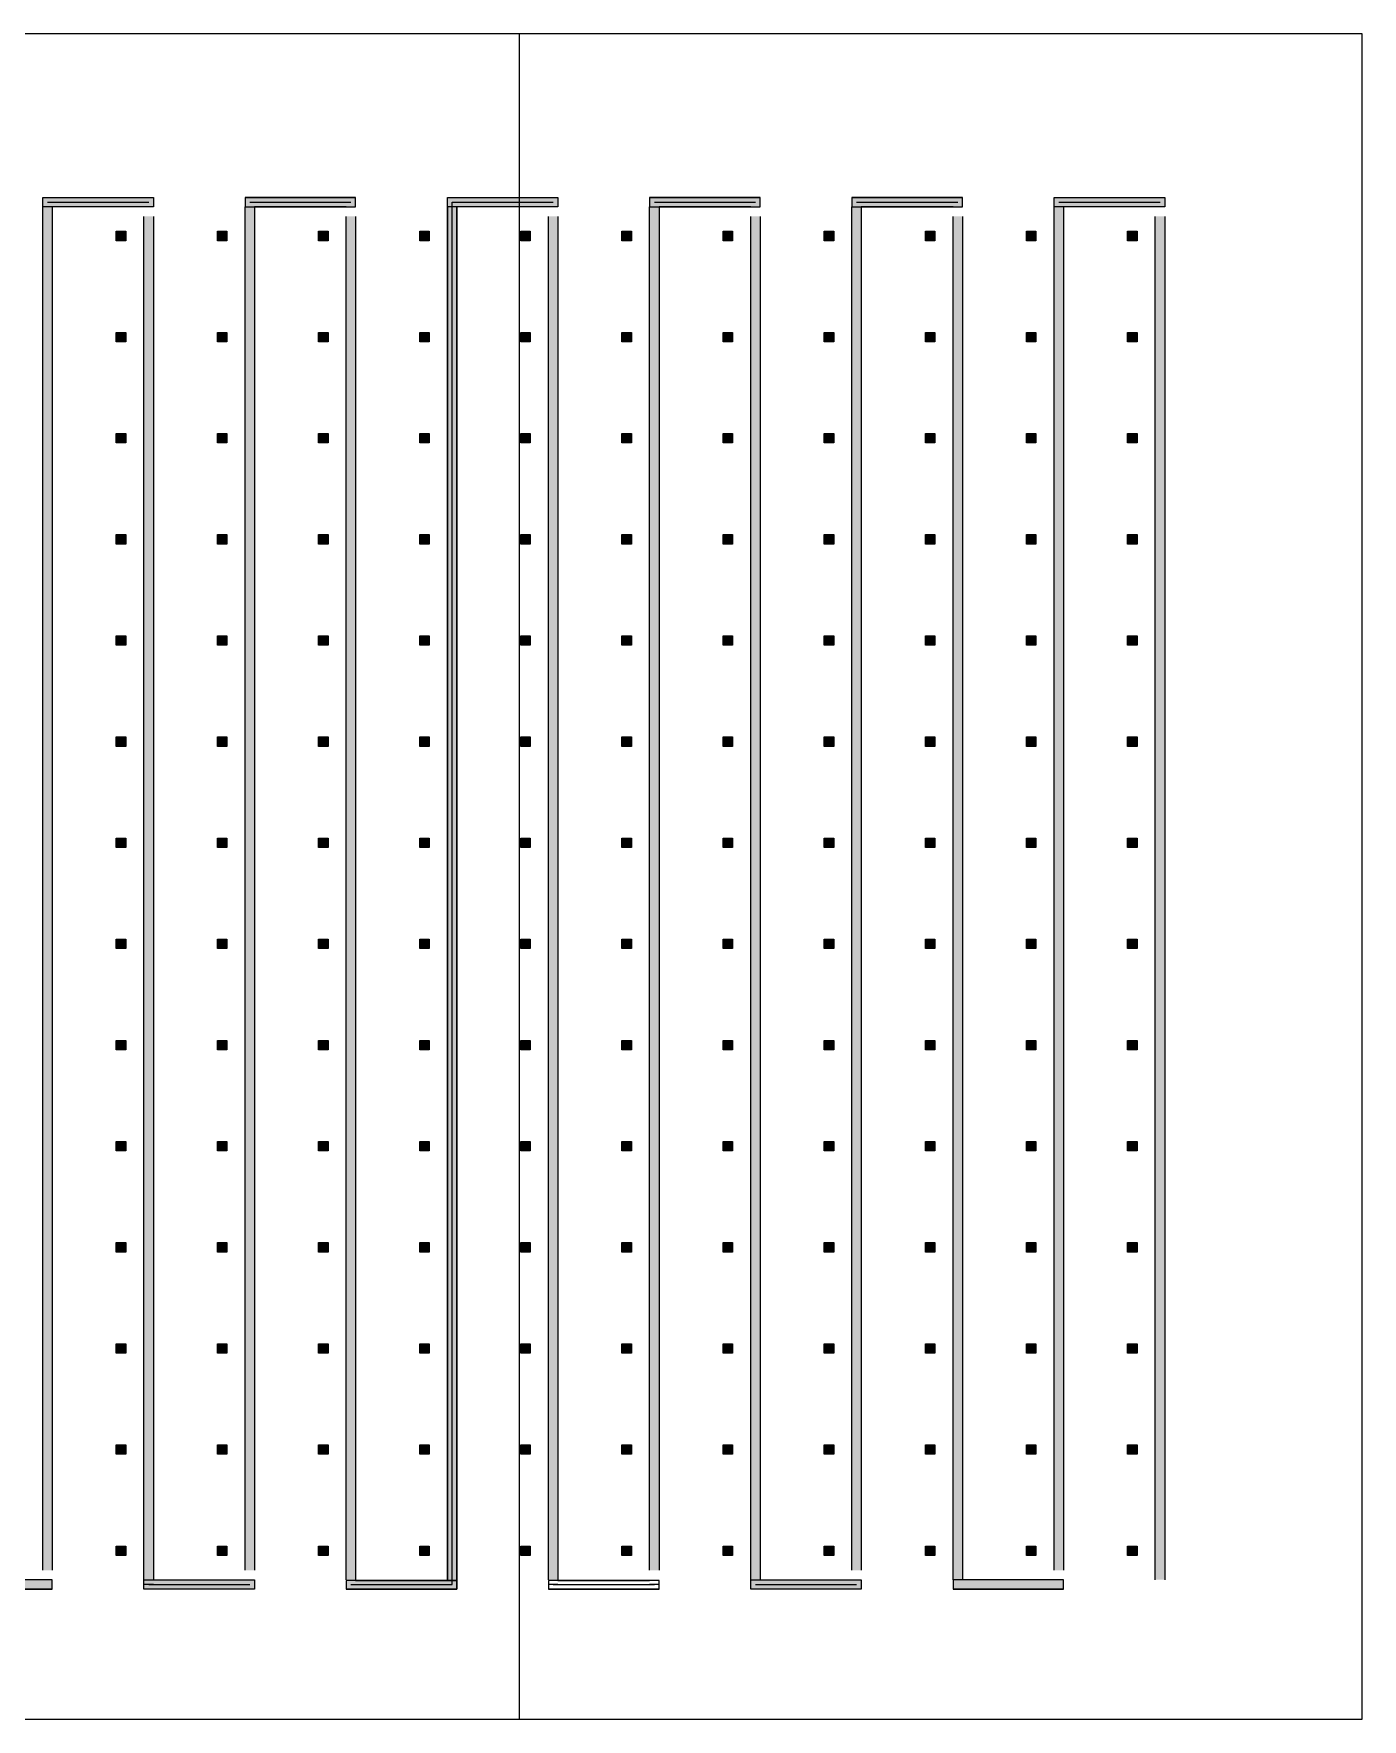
# Model space of a CAD drawing. Header units: millimetres. Extents: x 0 to 370, y 0 to 250.
# Drawn here: x 172.9 to 370, y 0 to 250 of the extents above; entities that cross this region are included whole.
import ezdxf

# ---------------------------------------------------------------- set-up
doc = ezdxf.new("R2010")
doc.units = ezdxf.units.MM

msp = doc.modelspace()

# ---------------------------------------------------------------- hatches: boundary and pattern name
h = msp.add_hatch(color=256)
h.set_gradient(color1=(255, 255, 255), one_color=1)
h.paths.add_polyline_path([(190.7, 225.7), (190.7, 224.3), (174.3, 224.3), (174.3, 225.7)])
h = msp.add_hatch(color=256)
h.set_gradient(color1=(255, 255, 255), one_color=1)
h.paths.add_polyline_path([(204.3, 225.7), (204.3, 224.3), (220.7, 224.3), (220.7, 225.7)])
h = msp.add_hatch(color=256)
h.set_gradient(color1=(255, 255, 255), one_color=1)
h.paths.add_polyline_path([(250.7, 225.7), (250.7, 224.3), (234.3, 224.3), (234.3, 225.7)])
h = msp.add_hatch(color=256)
h.set_gradient(color1=(255, 255, 255), one_color=1)
h.paths.add_polyline_path([(264.3, 225.7), (264.3, 224.3), (280.7, 224.3), (280.7, 225.7)])
h = msp.add_hatch(color=256)
h.set_gradient(color1=(255, 255, 255), one_color=1)
h.paths.add_polyline_path([(294.3, 225.7), (294.3, 224.3), (310.7, 224.3), (310.7, 225.7)])
h = msp.add_hatch(color=256)
h.set_gradient(color1=(255, 255, 255), one_color=1)
h.paths.add_polyline_path([(340.7, 225.7), (340.7, 224.3), (324.3, 224.3), (324.3, 225.7)])
h = msp.add_hatch(color=256)
h.set_gradient(color1=(255, 255, 255), one_color=1)
h.paths.add_polyline_path([(174.3, 224.3), (175.7, 224.3), (175.7, 22.1), (174.3, 22.1)])
h = msp.add_hatch(color=256)
h.set_gradient(color1=(255, 255, 255), one_color=1)
h.paths.add_polyline_path([(190.7, 222.9), (190.7, 20.7), (189.3, 20.7), (189.3, 222.9)])
h = msp.add_hatch(color=256)
h.set_gradient(color1=(255, 255, 255), one_color=1)
h.paths.add_polyline_path([(204.3, 224.3), (205.7, 224.3), (205.7, 22.1), (204.3, 22.1)])
h = msp.add_hatch(color=256)
h.set_gradient(color1=(255, 255, 255), one_color=1)
h.paths.add_polyline_path([(234.3, 224.3), (234.3, 20.6), (235.7, 20.6), (235.7, 224.3)])
h.paths.add_polyline_path([(219.3, 20.6), (219.3, 19.3), (235.7, 19.3), (235.7, 20.6)])
h = msp.add_hatch(color=256)
h.set_gradient(color1=(255, 255, 255), one_color=1)
h.paths.add_polyline_path([(220.7, 222.9), (220.7, 20.7), (219.3, 20.7), (219.3, 222.9)])
h = msp.add_hatch(color=256)
h.set_gradient(color1=(255, 255, 255), one_color=1)
h.paths.add_polyline_path([(234.3, 224.3), (234.3, 20.6), (235.7, 20.6), (235.7, 224.3)])
h = msp.add_hatch(color=256)
h.set_gradient(color1=(255, 255, 255), one_color=1)
h.paths.add_polyline_path([(234.3, 224.3), (235.7, 224.3), (235.7, 22.1), (234.3, 22.1)])
h = msp.add_hatch(color=256)
h.set_gradient(color1=(255, 255, 255), one_color=1)
h.paths.add_polyline_path([(250.7, 222.9), (250.7, 20.7), (249.3, 20.7), (249.3, 222.9)])
h = msp.add_hatch(color=256)
h.set_gradient(color1=(255, 255, 255), one_color=1)
h.paths.add_polyline_path([(264.3, 224.3), (265.7, 224.3), (265.7, 22.1), (264.3, 22.1)])
h = msp.add_hatch(color=256)
h.set_gradient(color1=(255, 255, 255), one_color=1)
h.paths.add_polyline_path([(280.7, 222.9), (280.7, 20.7), (279.3, 20.7), (279.3, 222.9)])
h = msp.add_hatch(color=256)
h.set_gradient(color1=(255, 255, 255), one_color=1)
h.paths.add_polyline_path([(294.3, 224.3), (295.7, 224.3), (295.7, 22.1), (294.3, 22.1)])
h = msp.add_hatch(color=256)
h.set_gradient(color1=(255, 255, 255), one_color=1)
h.paths.add_polyline_path([(310.7, 222.9), (310.7, 20.7), (309.3, 20.7), (309.3, 222.9)])
h = msp.add_hatch(color=256)
h.set_gradient(color1=(255, 255, 255), one_color=1)
h.paths.add_polyline_path([(324.3, 224.3), (325.7, 224.3), (325.7, 22.1), (324.3, 22.1)])
h = msp.add_hatch(color=256)
h.set_gradient(color1=(255, 255, 255), one_color=1)
h.paths.add_polyline_path([(340.7, 222.9), (340.7, 20.7), (339.3, 20.7), (339.3, 222.9)])
h = msp.add_hatch(color=256)
h.set_gradient(color1=(255, 255, 255), one_color=1)
h.paths.add_polyline_path([(185.2, 219.3), (185.2, 220.7), (186.6, 220.7), (186.6, 219.3)])
h = msp.add_hatch(color=256)
h.set_gradient(color1=(255, 255, 255), one_color=1)
h.paths.add_polyline_path([(200.2, 219.3), (200.2, 220.7), (201.6, 220.7), (201.6, 219.3)])
h = msp.add_hatch(color=256)
h.set_gradient(color1=(255, 255, 255), one_color=1)
h.paths.add_polyline_path([(215.2, 219.3), (215.2, 220.7), (216.6, 220.7), (216.6, 219.3)])
h = msp.add_hatch(color=256)
h.set_gradient(color1=(255, 255, 255), one_color=1)
h.paths.add_polyline_path([(230.2, 219.3), (230.2, 220.7), (231.6, 220.7), (231.6, 219.3)])
h = msp.add_hatch(color=256)
h.set_gradient(color1=(255, 255, 255), one_color=1)
h.paths.add_polyline_path([(245.2, 219.3), (245.2, 220.7), (246.6, 220.7), (246.6, 219.3)])
h = msp.add_hatch(color=256)
h.set_gradient(color1=(255, 255, 255), one_color=1)
h.paths.add_polyline_path([(260.2, 219.3), (260.2, 220.7), (261.6, 220.7), (261.6, 219.3)])
h = msp.add_hatch(color=256)
h.set_gradient(color1=(255, 255, 255), one_color=1)
h.paths.add_polyline_path([(275.2, 219.3), (275.2, 220.7), (276.6, 220.7), (276.6, 219.3)])
h = msp.add_hatch(color=256)
h.set_gradient(color1=(255, 255, 255), one_color=1)
h.paths.add_polyline_path([(290.2, 219.3), (290.2, 220.7), (291.6, 220.7), (291.6, 219.3)])
h = msp.add_hatch(color=256)
h.set_gradient(color1=(255, 255, 255), one_color=1)
h.paths.add_polyline_path([(305.2, 219.3), (305.2, 220.7), (306.6, 220.7), (306.6, 219.3)])
h = msp.add_hatch(color=256)
h.set_gradient(color1=(255, 255, 255), one_color=1)
h.paths.add_polyline_path([(320.2, 219.3), (320.2, 220.7), (321.6, 220.7), (321.6, 219.3)])
h = msp.add_hatch(color=256)
h.set_gradient(color1=(255, 255, 255), one_color=1)
h.paths.add_polyline_path([(335.2, 219.3), (335.2, 220.7), (336.6, 220.7), (336.6, 219.3)])
h = msp.add_hatch(color=256)
h.set_gradient(color1=(255, 255, 255), one_color=1)
h.paths.add_polyline_path([(185.2, 204.3), (185.2, 205.7), (186.6, 205.7), (186.6, 204.3)])
h = msp.add_hatch(color=256)
h.set_gradient(color1=(255, 255, 255), one_color=1)
h.paths.add_polyline_path([(200.2, 204.3), (200.2, 205.7), (201.6, 205.7), (201.6, 204.3)])
h = msp.add_hatch(color=256)
h.set_gradient(color1=(255, 255, 255), one_color=1)
h.paths.add_polyline_path([(215.2, 204.3), (215.2, 205.7), (216.6, 205.7), (216.6, 204.3)])
h = msp.add_hatch(color=256)
h.set_gradient(color1=(255, 255, 255), one_color=1)
h.paths.add_polyline_path([(230.2, 204.3), (230.2, 205.7), (231.6, 205.7), (231.6, 204.3)])
h = msp.add_hatch(color=256)
h.set_gradient(color1=(255, 255, 255), one_color=1)
h.paths.add_polyline_path([(245.2, 204.3), (245.2, 205.7), (246.6, 205.7), (246.6, 204.3)])
h = msp.add_hatch(color=256)
h.set_gradient(color1=(255, 255, 255), one_color=1)
h.paths.add_polyline_path([(260.2, 204.3), (260.2, 205.7), (261.6, 205.7), (261.6, 204.3)])
h = msp.add_hatch(color=256)
h.set_gradient(color1=(255, 255, 255), one_color=1)
h.paths.add_polyline_path([(275.2, 204.3), (275.2, 205.7), (276.6, 205.7), (276.6, 204.3)])
h = msp.add_hatch(color=256)
h.set_gradient(color1=(255, 255, 255), one_color=1)
h.paths.add_polyline_path([(290.2, 204.3), (290.2, 205.7), (291.6, 205.7), (291.6, 204.3)])
h = msp.add_hatch(color=256)
h.set_gradient(color1=(255, 255, 255), one_color=1)
h.paths.add_polyline_path([(305.2, 204.3), (305.2, 205.7), (306.6, 205.7), (306.6, 204.3)])
h = msp.add_hatch(color=256)
h.set_gradient(color1=(255, 255, 255), one_color=1)
h.paths.add_polyline_path([(320.2, 204.3), (320.2, 205.7), (321.6, 205.7), (321.6, 204.3)])
h = msp.add_hatch(color=256)
h.set_gradient(color1=(255, 255, 255), one_color=1)
h.paths.add_polyline_path([(335.2, 204.3), (335.2, 205.7), (336.6, 205.7), (336.6, 204.3)])
h = msp.add_hatch(color=256)
h.set_gradient(color1=(255, 255, 255), one_color=1)
h.paths.add_polyline_path([(185.2, 189.3), (185.2, 190.7), (186.6, 190.7), (186.6, 189.3)])
h = msp.add_hatch(color=256)
h.set_gradient(color1=(255, 255, 255), one_color=1)
h.paths.add_polyline_path([(200.2, 189.3), (200.2, 190.7), (201.6, 190.7), (201.6, 189.3)])
h = msp.add_hatch(color=256)
h.set_gradient(color1=(255, 255, 255), one_color=1)
h.paths.add_polyline_path([(215.2, 189.3), (215.2, 190.7), (216.6, 190.7), (216.6, 189.3)])
h = msp.add_hatch(color=256)
h.set_gradient(color1=(255, 255, 255), one_color=1)
h.paths.add_polyline_path([(230.2, 189.3), (230.2, 190.7), (231.6, 190.7), (231.6, 189.3)])
h = msp.add_hatch(color=256)
h.set_gradient(color1=(255, 255, 255), one_color=1)
h.paths.add_polyline_path([(245.2, 189.3), (245.2, 190.7), (246.6, 190.7), (246.6, 189.3)])
h = msp.add_hatch(color=256)
h.set_gradient(color1=(255, 255, 255), one_color=1)
h.paths.add_polyline_path([(260.2, 189.3), (260.2, 190.7), (261.6, 190.7), (261.6, 189.3)])
h = msp.add_hatch(color=256)
h.set_gradient(color1=(255, 255, 255), one_color=1)
h.paths.add_polyline_path([(275.2, 189.3), (275.2, 190.7), (276.6, 190.7), (276.6, 189.3)])
h = msp.add_hatch(color=256)
h.set_gradient(color1=(255, 255, 255), one_color=1)
h.paths.add_polyline_path([(290.2, 189.3), (290.2, 190.7), (291.6, 190.7), (291.6, 189.3)])
h = msp.add_hatch(color=256)
h.set_gradient(color1=(255, 255, 255), one_color=1)
h.paths.add_polyline_path([(305.2, 189.3), (305.2, 190.7), (306.6, 190.7), (306.6, 189.3)])
h = msp.add_hatch(color=256)
h.set_gradient(color1=(255, 255, 255), one_color=1)
h.paths.add_polyline_path([(320.2, 189.3), (320.2, 190.7), (321.6, 190.7), (321.6, 189.3)])
h = msp.add_hatch(color=256)
h.set_gradient(color1=(255, 255, 255), one_color=1)
h.paths.add_polyline_path([(335.2, 189.3), (335.2, 190.7), (336.6, 190.7), (336.6, 189.3)])
h = msp.add_hatch(color=256)
h.set_gradient(color1=(255, 255, 255), one_color=1)
h.paths.add_polyline_path([(185.2, 174.3), (185.2, 175.7), (186.6, 175.7), (186.6, 174.3)])
h = msp.add_hatch(color=256)
h.set_gradient(color1=(255, 255, 255), one_color=1)
h.paths.add_polyline_path([(200.2, 174.3), (200.2, 175.7), (201.6, 175.7), (201.6, 174.3)])
h = msp.add_hatch(color=256)
h.set_gradient(color1=(255, 255, 255), one_color=1)
h.paths.add_polyline_path([(215.2, 174.3), (215.2, 175.7), (216.6, 175.7), (216.6, 174.3)])
h = msp.add_hatch(color=256)
h.set_gradient(color1=(255, 255, 255), one_color=1)
h.paths.add_polyline_path([(230.2, 174.3), (230.2, 175.7), (231.6, 175.7), (231.6, 174.3)])
h = msp.add_hatch(color=256)
h.set_gradient(color1=(255, 255, 255), one_color=1)
h.paths.add_polyline_path([(245.2, 174.3), (245.2, 175.7), (246.6, 175.7), (246.6, 174.3)])
h = msp.add_hatch(color=256)
h.set_gradient(color1=(255, 255, 255), one_color=1)
h.paths.add_polyline_path([(260.2, 174.3), (260.2, 175.7), (261.6, 175.7), (261.6, 174.3)])
h = msp.add_hatch(color=256)
h.set_gradient(color1=(255, 255, 255), one_color=1)
h.paths.add_polyline_path([(275.2, 174.3), (275.2, 175.7), (276.6, 175.7), (276.6, 174.3)])
h = msp.add_hatch(color=256)
h.set_gradient(color1=(255, 255, 255), one_color=1)
h.paths.add_polyline_path([(290.2, 174.3), (290.2, 175.7), (291.6, 175.7), (291.6, 174.3)])
h = msp.add_hatch(color=256)
h.set_gradient(color1=(255, 255, 255), one_color=1)
h.paths.add_polyline_path([(305.2, 174.3), (305.2, 175.7), (306.6, 175.7), (306.6, 174.3)])
h = msp.add_hatch(color=256)
h.set_gradient(color1=(255, 255, 255), one_color=1)
h.paths.add_polyline_path([(320.2, 174.3), (320.2, 175.7), (321.6, 175.7), (321.6, 174.3)])
h = msp.add_hatch(color=256)
h.set_gradient(color1=(255, 255, 255), one_color=1)
h.paths.add_polyline_path([(335.2, 174.3), (335.2, 175.7), (336.6, 175.7), (336.6, 174.3)])
h = msp.add_hatch(color=256)
h.set_gradient(color1=(255, 255, 255), one_color=1)
h.paths.add_polyline_path([(185.2, 159.3), (185.2, 160.7), (186.6, 160.7), (186.6, 159.3)])
h = msp.add_hatch(color=256)
h.set_gradient(color1=(255, 255, 255), one_color=1)
h.paths.add_polyline_path([(200.2, 159.3), (200.2, 160.7), (201.6, 160.7), (201.6, 159.3)])
h = msp.add_hatch(color=256)
h.set_gradient(color1=(255, 255, 255), one_color=1)
h.paths.add_polyline_path([(215.2, 159.3), (215.2, 160.7), (216.6, 160.7), (216.6, 159.3)])
h = msp.add_hatch(color=256)
h.set_gradient(color1=(255, 255, 255), one_color=1)
h.paths.add_polyline_path([(230.2, 159.3), (230.2, 160.7), (231.6, 160.7), (231.6, 159.3)])
h = msp.add_hatch(color=256)
h.set_gradient(color1=(255, 255, 255), one_color=1)
h.paths.add_polyline_path([(245.2, 159.3), (245.2, 160.7), (246.6, 160.7), (246.6, 159.3)])
h = msp.add_hatch(color=256)
h.set_gradient(color1=(255, 255, 255), one_color=1)
h.paths.add_polyline_path([(260.2, 159.3), (260.2, 160.7), (261.6, 160.7), (261.6, 159.3)])
h = msp.add_hatch(color=256)
h.set_gradient(color1=(255, 255, 255), one_color=1)
h.paths.add_polyline_path([(275.2, 159.3), (275.2, 160.7), (276.6, 160.7), (276.6, 159.3)])
h = msp.add_hatch(color=256)
h.set_gradient(color1=(255, 255, 255), one_color=1)
h.paths.add_polyline_path([(290.2, 159.3), (290.2, 160.7), (291.6, 160.7), (291.6, 159.3)])
h = msp.add_hatch(color=256)
h.set_gradient(color1=(255, 255, 255), one_color=1)
h.paths.add_polyline_path([(305.2, 159.3), (305.2, 160.7), (306.6, 160.7), (306.6, 159.3)])
h = msp.add_hatch(color=256)
h.set_gradient(color1=(255, 255, 255), one_color=1)
h.paths.add_polyline_path([(320.2, 159.3), (320.2, 160.7), (321.6, 160.7), (321.6, 159.3)])
h = msp.add_hatch(color=256)
h.set_gradient(color1=(255, 255, 255), one_color=1)
h.paths.add_polyline_path([(335.2, 159.3), (335.2, 160.7), (336.6, 160.7), (336.6, 159.3)])
h = msp.add_hatch(color=256)
h.set_gradient(color1=(255, 255, 255), one_color=1)
h.paths.add_polyline_path([(185.2, 144.3), (185.2, 145.7), (186.6, 145.7), (186.6, 144.3)])
h = msp.add_hatch(color=256)
h.set_gradient(color1=(255, 255, 255), one_color=1)
h.paths.add_polyline_path([(200.2, 144.3), (200.2, 145.7), (201.6, 145.7), (201.6, 144.3)])
h = msp.add_hatch(color=256)
h.set_gradient(color1=(255, 255, 255), one_color=1)
h.paths.add_polyline_path([(215.2, 144.3), (215.2, 145.7), (216.6, 145.7), (216.6, 144.3)])
h = msp.add_hatch(color=256)
h.set_gradient(color1=(255, 255, 255), one_color=1)
h.paths.add_polyline_path([(230.2, 144.3), (230.2, 145.7), (231.6, 145.7), (231.6, 144.3)])
h = msp.add_hatch(color=256)
h.set_gradient(color1=(255, 255, 255), one_color=1)
h.paths.add_polyline_path([(245.2, 144.3), (245.2, 145.7), (246.6, 145.7), (246.6, 144.3)])
h = msp.add_hatch(color=256)
h.set_gradient(color1=(255, 255, 255), one_color=1)
h.paths.add_polyline_path([(260.2, 144.3), (260.2, 145.7), (261.6, 145.7), (261.6, 144.3)])
h = msp.add_hatch(color=256)
h.set_gradient(color1=(255, 255, 255), one_color=1)
h.paths.add_polyline_path([(275.2, 144.3), (275.2, 145.7), (276.6, 145.7), (276.6, 144.3)])
h = msp.add_hatch(color=256)
h.set_gradient(color1=(255, 255, 255), one_color=1)
h.paths.add_polyline_path([(290.2, 144.3), (290.2, 145.7), (291.6, 145.7), (291.6, 144.3)])
h = msp.add_hatch(color=256)
h.set_gradient(color1=(255, 255, 255), one_color=1)
h.paths.add_polyline_path([(305.2, 144.3), (305.2, 145.7), (306.6, 145.7), (306.6, 144.3)])
h = msp.add_hatch(color=256)
h.set_gradient(color1=(255, 255, 255), one_color=1)
h.paths.add_polyline_path([(320.2, 144.3), (320.2, 145.7), (321.6, 145.7), (321.6, 144.3)])
h = msp.add_hatch(color=256)
h.set_gradient(color1=(255, 255, 255), one_color=1)
h.paths.add_polyline_path([(335.2, 144.3), (335.2, 145.7), (336.6, 145.7), (336.6, 144.3)])
h = msp.add_hatch(color=256)
h.set_gradient(color1=(255, 255, 255), one_color=1)
h.paths.add_polyline_path([(185.2, 129.3), (185.2, 130.7), (186.6, 130.7), (186.6, 129.3)])
h = msp.add_hatch(color=256)
h.set_gradient(color1=(255, 255, 255), one_color=1)
h.paths.add_polyline_path([(200.2, 129.3), (200.2, 130.7), (201.6, 130.7), (201.6, 129.3)])
h = msp.add_hatch(color=256)
h.set_gradient(color1=(255, 255, 255), one_color=1)
h.paths.add_polyline_path([(215.2, 129.3), (215.2, 130.7), (216.6, 130.7), (216.6, 129.3)])
h = msp.add_hatch(color=256)
h.set_gradient(color1=(255, 255, 255), one_color=1)
h.paths.add_polyline_path([(230.2, 129.3), (230.2, 130.7), (231.6, 130.7), (231.6, 129.3)])
h = msp.add_hatch(color=256)
h.set_gradient(color1=(255, 255, 255), one_color=1)
h.paths.add_polyline_path([(245.2, 129.3), (245.2, 130.7), (246.6, 130.7), (246.6, 129.3)])
h = msp.add_hatch(color=256)
h.set_gradient(color1=(255, 255, 255), one_color=1)
h.paths.add_polyline_path([(260.2, 129.3), (260.2, 130.7), (261.6, 130.7), (261.6, 129.3)])
h = msp.add_hatch(color=256)
h.set_gradient(color1=(255, 255, 255), one_color=1)
h.paths.add_polyline_path([(275.2, 129.3), (275.2, 130.7), (276.6, 130.7), (276.6, 129.3)])
h = msp.add_hatch(color=256)
h.set_gradient(color1=(255, 255, 255), one_color=1)
h.paths.add_polyline_path([(290.2, 129.3), (290.2, 130.7), (291.6, 130.7), (291.6, 129.3)])
h = msp.add_hatch(color=256)
h.set_gradient(color1=(255, 255, 255), one_color=1)
h.paths.add_polyline_path([(305.2, 129.3), (305.2, 130.7), (306.6, 130.7), (306.6, 129.3)])
h = msp.add_hatch(color=256)
h.set_gradient(color1=(255, 255, 255), one_color=1)
h.paths.add_polyline_path([(320.2, 129.3), (320.2, 130.7), (321.6, 130.7), (321.6, 129.3)])
h = msp.add_hatch(color=256)
h.set_gradient(color1=(255, 255, 255), one_color=1)
h.paths.add_polyline_path([(335.2, 129.3), (335.2, 130.7), (336.6, 130.7), (336.6, 129.3)])
h = msp.add_hatch(color=256)
h.set_gradient(color1=(255, 255, 255), one_color=1)
h.paths.add_polyline_path([(185.2, 114.3), (185.2, 115.7), (186.6, 115.7), (186.6, 114.3)])
h = msp.add_hatch(color=256)
h.set_gradient(color1=(255, 255, 255), one_color=1)
h.paths.add_polyline_path([(200.2, 114.3), (200.2, 115.7), (201.6, 115.7), (201.6, 114.3)])
h = msp.add_hatch(color=256)
h.set_gradient(color1=(255, 255, 255), one_color=1)
h.paths.add_polyline_path([(215.2, 114.3), (215.2, 115.7), (216.6, 115.7), (216.6, 114.3)])
h = msp.add_hatch(color=256)
h.set_gradient(color1=(255, 255, 255), one_color=1)
h.paths.add_polyline_path([(230.2, 114.3), (230.2, 115.7), (231.6, 115.7), (231.6, 114.3)])
h = msp.add_hatch(color=256)
h.set_gradient(color1=(255, 255, 255), one_color=1)
h.paths.add_polyline_path([(245.2, 114.3), (245.2, 115.7), (246.6, 115.7), (246.6, 114.3)])
h = msp.add_hatch(color=256)
h.set_gradient(color1=(255, 255, 255), one_color=1)
h.paths.add_polyline_path([(260.2, 114.3), (260.2, 115.7), (261.6, 115.7), (261.6, 114.3)])
h = msp.add_hatch(color=256)
h.set_gradient(color1=(255, 255, 255), one_color=1)
h.paths.add_polyline_path([(275.2, 114.3), (275.2, 115.7), (276.6, 115.7), (276.6, 114.3)])
h = msp.add_hatch(color=256)
h.set_gradient(color1=(255, 255, 255), one_color=1)
h.paths.add_polyline_path([(290.2, 114.3), (290.2, 115.7), (291.6, 115.7), (291.6, 114.3)])
h = msp.add_hatch(color=256)
h.set_gradient(color1=(255, 255, 255), one_color=1)
h.paths.add_polyline_path([(305.2, 114.3), (305.2, 115.7), (306.6, 115.7), (306.6, 114.3)])
h = msp.add_hatch(color=256)
h.set_gradient(color1=(255, 255, 255), one_color=1)
h.paths.add_polyline_path([(320.2, 114.3), (320.2, 115.7), (321.6, 115.7), (321.6, 114.3)])
h = msp.add_hatch(color=256)
h.set_gradient(color1=(255, 255, 255), one_color=1)
h.paths.add_polyline_path([(335.2, 114.3), (335.2, 115.7), (336.6, 115.7), (336.6, 114.3)])
h = msp.add_hatch(color=256)
h.set_gradient(color1=(255, 255, 255), one_color=1)
h.paths.add_polyline_path([(185.2, 99.3), (185.2, 100.7), (186.6, 100.7), (186.6, 99.3)])
h = msp.add_hatch(color=256)
h.set_gradient(color1=(255, 255, 255), one_color=1)
h.paths.add_polyline_path([(200.2, 99.3), (200.2, 100.7), (201.6, 100.7), (201.6, 99.3)])
h = msp.add_hatch(color=256)
h.set_gradient(color1=(255, 255, 255), one_color=1)
h.paths.add_polyline_path([(215.2, 99.3), (215.2, 100.7), (216.6, 100.7), (216.6, 99.3)])
h = msp.add_hatch(color=256)
h.set_gradient(color1=(255, 255, 255), one_color=1)
h.paths.add_polyline_path([(230.2, 99.3), (230.2, 100.7), (231.6, 100.7), (231.6, 99.3)])
h = msp.add_hatch(color=256)
h.set_gradient(color1=(255, 255, 255), one_color=1)
h.paths.add_polyline_path([(245.2, 99.3), (245.2, 100.7), (246.6, 100.7), (246.6, 99.3)])
h = msp.add_hatch(color=256)
h.set_gradient(color1=(255, 255, 255), one_color=1)
h.paths.add_polyline_path([(260.2, 99.3), (260.2, 100.7), (261.6, 100.7), (261.6, 99.3)])
h = msp.add_hatch(color=256)
h.set_gradient(color1=(255, 255, 255), one_color=1)
h.paths.add_polyline_path([(275.2, 99.3), (275.2, 100.7), (276.6, 100.7), (276.6, 99.3)])
h = msp.add_hatch(color=256)
h.set_gradient(color1=(255, 255, 255), one_color=1)
h.paths.add_polyline_path([(290.2, 99.3), (290.2, 100.7), (291.6, 100.7), (291.6, 99.3)])
h = msp.add_hatch(color=256)
h.set_gradient(color1=(255, 255, 255), one_color=1)
h.paths.add_polyline_path([(305.2, 99.3), (305.2, 100.7), (306.6, 100.7), (306.6, 99.3)])
h = msp.add_hatch(color=256)
h.set_gradient(color1=(255, 255, 255), one_color=1)
h.paths.add_polyline_path([(320.2, 99.3), (320.2, 100.7), (321.6, 100.7), (321.6, 99.3)])
h = msp.add_hatch(color=256)
h.set_gradient(color1=(255, 255, 255), one_color=1)
h.paths.add_polyline_path([(335.2, 99.3), (335.2, 100.7), (336.6, 100.7), (336.6, 99.3)])
h = msp.add_hatch(color=256)
h.set_gradient(color1=(255, 255, 255), one_color=1)
h.paths.add_polyline_path([(185.2, 84.3), (185.2, 85.7), (186.6, 85.7), (186.6, 84.3)])
h = msp.add_hatch(color=256)
h.set_gradient(color1=(255, 255, 255), one_color=1)
h.paths.add_polyline_path([(200.2, 84.3), (200.2, 85.7), (201.6, 85.7), (201.6, 84.3)])
h = msp.add_hatch(color=256)
h.set_gradient(color1=(255, 255, 255), one_color=1)
h.paths.add_polyline_path([(215.2, 84.3), (215.2, 85.7), (216.6, 85.7), (216.6, 84.3)])
h = msp.add_hatch(color=256)
h.set_gradient(color1=(255, 255, 255), one_color=1)
h.paths.add_polyline_path([(230.2, 84.3), (230.2, 85.7), (231.6, 85.7), (231.6, 84.3)])
h = msp.add_hatch(color=256)
h.set_gradient(color1=(255, 255, 255), one_color=1)
h.paths.add_polyline_path([(245.2, 84.3), (245.2, 85.7), (246.6, 85.7), (246.6, 84.3)])
h = msp.add_hatch(color=256)
h.set_gradient(color1=(255, 255, 255), one_color=1)
h.paths.add_polyline_path([(260.2, 84.3), (260.2, 85.7), (261.6, 85.7), (261.6, 84.3)])
h = msp.add_hatch(color=256)
h.set_gradient(color1=(255, 255, 255), one_color=1)
h.paths.add_polyline_path([(275.2, 84.3), (275.2, 85.7), (276.6, 85.7), (276.6, 84.3)])
h = msp.add_hatch(color=256)
h.set_gradient(color1=(255, 255, 255), one_color=1)
h.paths.add_polyline_path([(290.2, 84.3), (290.2, 85.7), (291.6, 85.7), (291.6, 84.3)])
h = msp.add_hatch(color=256)
h.set_gradient(color1=(255, 255, 255), one_color=1)
h.paths.add_polyline_path([(305.2, 84.3), (305.2, 85.7), (306.6, 85.7), (306.6, 84.3)])
h = msp.add_hatch(color=256)
h.set_gradient(color1=(255, 255, 255), one_color=1)
h.paths.add_polyline_path([(320.2, 84.3), (320.2, 85.7), (321.6, 85.7), (321.6, 84.3)])
h = msp.add_hatch(color=256)
h.set_gradient(color1=(255, 255, 255), one_color=1)
h.paths.add_polyline_path([(335.2, 84.3), (335.2, 85.7), (336.6, 85.7), (336.6, 84.3)])
h = msp.add_hatch(color=256)
h.set_gradient(color1=(255, 255, 255), one_color=1)
h.paths.add_polyline_path([(185.2, 69.3), (185.2, 70.7), (186.6, 70.7), (186.6, 69.3)])
h = msp.add_hatch(color=256)
h.set_gradient(color1=(255, 255, 255), one_color=1)
h.paths.add_polyline_path([(200.2, 69.3), (200.2, 70.7), (201.6, 70.7), (201.6, 69.3)])
h = msp.add_hatch(color=256)
h.set_gradient(color1=(255, 255, 255), one_color=1)
h.paths.add_polyline_path([(215.2, 69.3), (215.2, 70.7), (216.6, 70.7), (216.6, 69.3)])
h = msp.add_hatch(color=256)
h.set_gradient(color1=(255, 255, 255), one_color=1)
h.paths.add_polyline_path([(230.2, 69.3), (230.2, 70.7), (231.6, 70.7), (231.6, 69.3)])
h = msp.add_hatch(color=256)
h.set_gradient(color1=(255, 255, 255), one_color=1)
h.paths.add_polyline_path([(245.2, 69.3), (245.2, 70.7), (246.6, 70.7), (246.6, 69.3)])
h = msp.add_hatch(color=256)
h.set_gradient(color1=(255, 255, 255), one_color=1)
h.paths.add_polyline_path([(260.2, 69.3), (260.2, 70.7), (261.6, 70.7), (261.6, 69.3)])
h = msp.add_hatch(color=256)
h.set_gradient(color1=(255, 255, 255), one_color=1)
h.paths.add_polyline_path([(275.2, 69.3), (275.2, 70.7), (276.6, 70.7), (276.6, 69.3)])
h = msp.add_hatch(color=256)
h.set_gradient(color1=(255, 255, 255), one_color=1)
h.paths.add_polyline_path([(290.2, 69.3), (290.2, 70.7), (291.6, 70.7), (291.6, 69.3)])
h = msp.add_hatch(color=256)
h.set_gradient(color1=(255, 255, 255), one_color=1)
h.paths.add_polyline_path([(305.2, 69.3), (305.2, 70.7), (306.6, 70.7), (306.6, 69.3)])
h = msp.add_hatch(color=256)
h.set_gradient(color1=(255, 255, 255), one_color=1)
h.paths.add_polyline_path([(320.2, 69.3), (320.2, 70.7), (321.6, 70.7), (321.6, 69.3)])
h = msp.add_hatch(color=256)
h.set_gradient(color1=(255, 255, 255), one_color=1)
h.paths.add_polyline_path([(335.2, 69.3), (335.2, 70.7), (336.6, 70.7), (336.6, 69.3)])
h = msp.add_hatch(color=256)
h.set_gradient(color1=(255, 255, 255), one_color=1)
h.paths.add_polyline_path([(185.2, 54.3), (185.2, 55.7), (186.6, 55.7), (186.6, 54.3)])
h = msp.add_hatch(color=256)
h.set_gradient(color1=(255, 255, 255), one_color=1)
h.paths.add_polyline_path([(200.2, 54.3), (200.2, 55.7), (201.6, 55.7), (201.6, 54.3)])
h = msp.add_hatch(color=256)
h.set_gradient(color1=(255, 255, 255), one_color=1)
h.paths.add_polyline_path([(215.2, 54.3), (215.2, 55.7), (216.6, 55.7), (216.6, 54.3)])
h = msp.add_hatch(color=256)
h.set_gradient(color1=(255, 255, 255), one_color=1)
h.paths.add_polyline_path([(230.2, 54.3), (230.2, 55.7), (231.6, 55.7), (231.6, 54.3)])
h = msp.add_hatch(color=256)
h.set_gradient(color1=(255, 255, 255), one_color=1)
h.paths.add_polyline_path([(245.2, 54.3), (245.2, 55.7), (246.6, 55.7), (246.6, 54.3)])
h = msp.add_hatch(color=256)
h.set_gradient(color1=(255, 255, 255), one_color=1)
h.paths.add_polyline_path([(260.2, 54.3), (260.2, 55.7), (261.6, 55.7), (261.6, 54.3)])
h = msp.add_hatch(color=256)
h.set_gradient(color1=(255, 255, 255), one_color=1)
h.paths.add_polyline_path([(275.2, 54.3), (275.2, 55.7), (276.6, 55.7), (276.6, 54.3)])
h = msp.add_hatch(color=256)
h.set_gradient(color1=(255, 255, 255), one_color=1)
h.paths.add_polyline_path([(290.2, 54.3), (290.2, 55.7), (291.6, 55.7), (291.6, 54.3)])
h = msp.add_hatch(color=256)
h.set_gradient(color1=(255, 255, 255), one_color=1)
h.paths.add_polyline_path([(305.2, 54.3), (305.2, 55.7), (306.6, 55.7), (306.6, 54.3)])
h = msp.add_hatch(color=256)
h.set_gradient(color1=(255, 255, 255), one_color=1)
h.paths.add_polyline_path([(320.2, 54.3), (320.2, 55.7), (321.6, 55.7), (321.6, 54.3)])
h = msp.add_hatch(color=256)
h.set_gradient(color1=(255, 255, 255), one_color=1)
h.paths.add_polyline_path([(335.2, 54.3), (335.2, 55.7), (336.6, 55.7), (336.6, 54.3)])
h = msp.add_hatch(color=256)
h.set_gradient(color1=(255, 255, 255), one_color=1)
h.paths.add_polyline_path([(185.2, 39.3), (185.2, 40.7), (186.6, 40.7), (186.6, 39.3)])
h = msp.add_hatch(color=256)
h.set_gradient(color1=(255, 255, 255), one_color=1)
h.paths.add_polyline_path([(200.2, 39.3), (200.2, 40.7), (201.6, 40.7), (201.6, 39.3)])
h = msp.add_hatch(color=256)
h.set_gradient(color1=(255, 255, 255), one_color=1)
h.paths.add_polyline_path([(215.2, 39.3), (215.2, 40.7), (216.6, 40.7), (216.6, 39.3)])
h = msp.add_hatch(color=256)
h.set_gradient(color1=(255, 255, 255), one_color=1)
h.paths.add_polyline_path([(230.2, 39.3), (230.2, 40.7), (231.6, 40.7), (231.6, 39.3)])
h = msp.add_hatch(color=256)
h.set_gradient(color1=(255, 255, 255), one_color=1)
h.paths.add_polyline_path([(245.2, 39.3), (245.2, 40.7), (246.6, 40.7), (246.6, 39.3)])
h = msp.add_hatch(color=256)
h.set_gradient(color1=(255, 255, 255), one_color=1)
h.paths.add_polyline_path([(260.2, 39.3), (260.2, 40.7), (261.6, 40.7), (261.6, 39.3)])
h = msp.add_hatch(color=256)
h.set_gradient(color1=(255, 255, 255), one_color=1)
h.paths.add_polyline_path([(275.2, 39.3), (275.2, 40.7), (276.6, 40.7), (276.6, 39.3)])
h = msp.add_hatch(color=256)
h.set_gradient(color1=(255, 255, 255), one_color=1)
h.paths.add_polyline_path([(290.2, 39.3), (290.2, 40.7), (291.6, 40.7), (291.6, 39.3)])
h = msp.add_hatch(color=256)
h.set_gradient(color1=(255, 255, 255), one_color=1)
h.paths.add_polyline_path([(305.2, 39.3), (305.2, 40.7), (306.6, 40.7), (306.6, 39.3)])
h = msp.add_hatch(color=256)
h.set_gradient(color1=(255, 255, 255), one_color=1)
h.paths.add_polyline_path([(320.2, 39.3), (320.2, 40.7), (321.6, 40.7), (321.6, 39.3)])
h = msp.add_hatch(color=256)
h.set_gradient(color1=(255, 255, 255), one_color=1)
h.paths.add_polyline_path([(335.2, 39.3), (335.2, 40.7), (336.6, 40.7), (336.6, 39.3)])
h = msp.add_hatch(color=256)
h.set_gradient(color1=(255, 255, 255), one_color=1)
h.paths.add_polyline_path([(185.2, 24.3), (185.2, 25.7), (186.6, 25.7), (186.6, 24.3)])
h = msp.add_hatch(color=256)
h.set_gradient(color1=(255, 255, 255), one_color=1)
h.paths.add_polyline_path([(200.2, 24.3), (200.2, 25.7), (201.6, 25.7), (201.6, 24.3)])
h = msp.add_hatch(color=256)
h.set_gradient(color1=(255, 255, 255), one_color=1)
h.paths.add_polyline_path([(215.2, 24.3), (215.2, 25.7), (216.6, 25.7), (216.6, 24.3)])
h = msp.add_hatch(color=256)
h.set_gradient(color1=(255, 255, 255), one_color=1)
h.paths.add_polyline_path([(230.2, 24.3), (230.2, 25.7), (231.6, 25.7), (231.6, 24.3)])
h = msp.add_hatch(color=256)
h.set_gradient(color1=(255, 255, 255), one_color=1)
h.paths.add_polyline_path([(245.2, 24.3), (245.2, 25.7), (246.6, 25.7), (246.6, 24.3)])
h = msp.add_hatch(color=256)
h.set_gradient(color1=(255, 255, 255), one_color=1)
h.paths.add_polyline_path([(260.2, 24.3), (260.2, 25.7), (261.6, 25.7), (261.6, 24.3)])
h = msp.add_hatch(color=256)
h.set_gradient(color1=(255, 255, 255), one_color=1)
h.paths.add_polyline_path([(275.2, 24.3), (275.2, 25.7), (276.6, 25.7), (276.6, 24.3)])
h = msp.add_hatch(color=256)
h.set_gradient(color1=(255, 255, 255), one_color=1)
h.paths.add_polyline_path([(290.2, 24.3), (290.2, 25.7), (291.6, 25.7), (291.6, 24.3)])
h = msp.add_hatch(color=256)
h.set_gradient(color1=(255, 255, 255), one_color=1)
h.paths.add_polyline_path([(305.2, 24.3), (305.2, 25.7), (306.6, 25.7), (306.6, 24.3)])
h = msp.add_hatch(color=256)
h.set_gradient(color1=(255, 255, 255), one_color=1)
h.paths.add_polyline_path([(320.2, 24.3), (320.2, 25.7), (321.6, 25.7), (321.6, 24.3)])
h = msp.add_hatch(color=256)
h.set_gradient(color1=(255, 255, 255), one_color=1)
h.paths.add_polyline_path([(335.2, 24.3), (335.2, 25.7), (336.6, 25.7), (336.6, 24.3)])
h = msp.add_hatch(color=256)
h.set_gradient(color1=(255, 255, 255), one_color=1)
h.paths.add_polyline_path([(159.3, 20.7), (159.3, 19.3), (175.7, 19.3), (175.7, 20.7)])
h = msp.add_hatch(color=256)
h.set_gradient(color1=(255, 255, 255), one_color=1)
h.paths.add_polyline_path([(189.3, 19.3), (189.3, 20.7), (205.7, 20.7), (205.7, 19.3)])
h = msp.add_hatch(color=256)
h.set_gradient(color1=(255, 255, 255), one_color=1)
h.paths.add_polyline_path([(279.3, 19.3), (279.3, 20.7), (295.7, 20.7), (295.7, 19.3)])
h = msp.add_hatch(color=256)
h.set_gradient(color1=(255, 255, 255), one_color=1)
h.paths.add_polyline_path([(309.3, 20.7), (309.3, 19.3), (325.7, 19.3), (325.7, 20.7)])

# ---------------------------------------------------------------- linework, layer by layer
for p, q in [((245, 250), (125, 250)), ((245, 0), (245, 250)), ((370, 250), (245, 250)), ((370, 0), (370, 250)), ((174.3, 225.7), (190.7, 225.7)), ((175, 225), (190, 225)), ((204.3, 225.7), (213.6, 225.7)), ((205, 225), (220, 225)), ((213.6, 225.7), (220.7, 225.7)), ((234.3, 20.6), (234.3, 225.7)), ((234.3, 225.7), (250.7, 225.7)), ((235, 20), (235, 225)), ((235, 225), (250, 225)), ((264.3, 225.7), (280.7, 225.7)), ((265, 225), (280, 225)), ((294.3, 225.7), (303.6, 225.7)), ((295, 225), (310, 225)), ((303.6, 225.7), (310.7, 225.7)), ((324.3, 225.7), (340.7, 225.7)), ((325, 225), (340, 225)), ((174.3, 22.1), (174.3, 224.3)), ((189.3, 224.3), (175.7, 224.3)), ((175.7, 224.3), (175.7, 22.1)), ((189.3, 20.7), (189.3, 222.9)), ((190.7, 222.9), (190.7, 20.7)), ((204.3, 22.1), (204.3, 224.3)), ((219.3, 224.3), (205.7, 224.3)), ((205.7, 224.3), (205.7, 22.1)), ((219.3, 20.7), (219.3, 222.9)), ((220.7, 222.9), (220.7, 20.7)), ((234.3, 22.1), (234.3, 224.3)), ((249.3, 224.3), (235.7, 224.3)), ((235.7, 224.3), (235.7, 19.3)), ((235.7, 224.3), (235.7, 22.1)), ((249.3, 20.7), (249.3, 222.9)), ((250.7, 222.9), (250.7, 20.7)), ((264.3, 22.1), (264.3, 224.3)), ((279.3, 224.3), (265.7, 224.3)), ((265.7, 224.3), (265.7, 22.1)), ((279.3, 20.7), (279.3, 222.9)), ((280.7, 222.9), (280.7, 20.7)), ((294.3, 22.1), (294.3, 224.3)), ((309.3, 224.3), (295.7, 224.3)), ((295.7, 224.3), (295.7, 22.1)), ((309.3, 20.7), (309.3, 222.9)), ((310.7, 222.9), (310.7, 20.7)), ((324.3, 22.1), (324.3, 224.3)), ((339.3, 224.3), (325.7, 224.3)), ((325.7, 224.3), (325.7, 22.1)), ((339.3, 20.7), (339.3, 222.9)), ((340.7, 222.9), (340.7, 20.7)), ((190, 20), (189.3, 20)), ((190.7, 20), (190, 20)), ((190, 20), (205, 20)), ((190.7, 20.7), (204.3, 20.7)), ((205, 20), (205, 20)), ((205, 20), (205, 20)), ((220, 20), (235, 20)), ((220.7, 20.6), (234.3, 20.6)), ((250, 20), (249.3, 20)), ((250.7, 20), (250, 20)), ((250, 20), (265, 20)), ((250.7, 20.6), (264.3, 20.6)), ((265.7, 20), (264.3, 20)), ((280, 20), (295, 20)), ((280.7, 20.7), (294.3, 20.7)), ((295, 20), (295, 20)), ((295, 20), (295, 20)), ((175.7, 19.3), (159.3, 19.3)), ((205.7, 19.3), (189.3, 19.3)), ((235.7, 19.3), (219.3, 19.3)), ((265.7, 19.3), (249.3, 19.3)), ((295.7, 19.3), (279.3, 19.3)), ((325.7, 19.3), (309.3, 19.3)), ((125, 0), (245, 0)), ((245, 0), (370, 0))]:
    msp.add_line(p, q)
for points in [[(190.7, 225.7), (190.7, 224.3), (174.3, 224.3), (174.3, 225.7)], [(204.3, 225.7), (204.3, 224.3), (220.7, 224.3), (220.7, 225.7)], [(250.7, 225.7), (250.7, 224.3), (234.3, 224.3), (234.3, 225.7)], [(264.3, 225.7), (264.3, 224.3), (280.7, 224.3), (280.7, 225.7)], [(294.3, 225.7), (294.3, 224.3), (310.7, 224.3), (310.7, 225.7)], [(340.7, 225.7), (340.7, 224.3), (324.3, 224.3), (324.3, 225.7)], [(234.3, 224.3), (234.3, 20.6), (235.7, 20.6), (235.7, 224.3)], [(185.2, 219.3), (185.2, 220.7), (186.6, 220.7), (186.6, 219.3)], [(200.2, 219.3), (200.2, 220.7), (201.6, 220.7), (201.6, 219.3)], [(215.2, 219.3), (215.2, 220.7), (216.6, 220.7), (216.6, 219.3)], [(230.2, 219.3), (230.2, 220.7), (231.6, 220.7), (231.6, 219.3)], [(245.2, 219.3), (245.2, 220.7), (246.6, 220.7), (246.6, 219.3)], [(260.2, 219.3), (260.2, 220.7), (261.6, 220.7), (261.6, 219.3)], [(275.2, 219.3), (275.2, 220.7), (276.6, 220.7), (276.6, 219.3)], [(290.2, 219.3), (290.2, 220.7), (291.6, 220.7), (291.6, 219.3)], [(305.2, 219.3), (305.2, 220.7), (306.6, 220.7), (306.6, 219.3)], [(320.2, 219.3), (320.2, 220.7), (321.6, 220.7), (321.6, 219.3)], [(335.2, 219.3), (335.2, 220.7), (336.6, 220.7), (336.6, 219.3)], [(185.2, 204.3), (185.2, 205.7), (186.6, 205.7), (186.6, 204.3)], [(200.2, 204.3), (200.2, 205.7), (201.6, 205.7), (201.6, 204.3)], [(215.2, 204.3), (215.2, 205.7), (216.6, 205.7), (216.6, 204.3)], [(230.2, 204.3), (230.2, 205.7), (231.6, 205.7), (231.6, 204.3)], [(245.2, 204.3), (245.2, 205.7), (246.6, 205.7), (246.6, 204.3)], [(260.2, 204.3), (260.2, 205.7), (261.6, 205.7), (261.6, 204.3)], [(275.2, 204.3), (275.2, 205.7), (276.6, 205.7), (276.6, 204.3)], [(290.2, 204.3), (290.2, 205.7), (291.6, 205.7), (291.6, 204.3)], [(305.2, 204.3), (305.2, 205.7), (306.6, 205.7), (306.6, 204.3)], [(320.2, 204.3), (320.2, 205.7), (321.6, 205.7), (321.6, 204.3)], [(335.2, 204.3), (335.2, 205.7), (336.6, 205.7), (336.6, 204.3)], [(185.2, 189.3), (185.2, 190.7), (186.6, 190.7), (186.6, 189.3)], [(200.2, 189.3), (200.2, 190.7), (201.6, 190.7), (201.6, 189.3)], [(215.2, 189.3), (215.2, 190.7), (216.6, 190.7), (216.6, 189.3)], [(230.2, 189.3), (230.2, 190.7), (231.6, 190.7), (231.6, 189.3)], [(245.2, 189.3), (245.2, 190.7), (246.6, 190.7), (246.6, 189.3)], [(260.2, 189.3), (260.2, 190.7), (261.6, 190.7), (261.6, 189.3)], [(275.2, 189.3), (275.2, 190.7), (276.6, 190.7), (276.6, 189.3)], [(290.2, 189.3), (290.2, 190.7), (291.6, 190.7), (291.6, 189.3)], [(305.2, 189.3), (305.2, 190.7), (306.6, 190.7), (306.6, 189.3)], [(320.2, 189.3), (320.2, 190.7), (321.6, 190.7), (321.6, 189.3)], [(335.2, 189.3), (335.2, 190.7), (336.6, 190.7), (336.6, 189.3)], [(185.2, 174.3), (185.2, 175.7), (186.6, 175.7), (186.6, 174.3)], [(200.2, 174.3), (200.2, 175.7), (201.6, 175.7), (201.6, 174.3)], [(215.2, 174.3), (215.2, 175.7), (216.6, 175.7), (216.6, 174.3)], [(230.2, 174.3), (230.2, 175.7), (231.6, 175.7), (231.6, 174.3)], [(245.2, 174.3), (245.2, 175.7), (246.6, 175.7), (246.6, 174.3)], [(260.2, 174.3), (260.2, 175.7), (261.6, 175.7), (261.6, 174.3)], [(275.2, 174.3), (275.2, 175.7), (276.6, 175.7), (276.6, 174.3)], [(290.2, 174.3), (290.2, 175.7), (291.6, 175.7), (291.6, 174.3)], [(305.2, 174.3), (305.2, 175.7), (306.6, 175.7), (306.6, 174.3)], [(320.2, 174.3), (320.2, 175.7), (321.6, 175.7), (321.6, 174.3)], [(335.2, 174.3), (335.2, 175.7), (336.6, 175.7), (336.6, 174.3)], [(185.2, 159.3), (185.2, 160.7), (186.6, 160.7), (186.6, 159.3)], [(200.2, 159.3), (200.2, 160.7), (201.6, 160.7), (201.6, 159.3)], [(215.2, 159.3), (215.2, 160.7), (216.6, 160.7), (216.6, 159.3)], [(230.2, 159.3), (230.2, 160.7), (231.6, 160.7), (231.6, 159.3)], [(245.2, 159.3), (245.2, 160.7), (246.6, 160.7), (246.6, 159.3)], [(260.2, 159.3), (260.2, 160.7), (261.6, 160.7), (261.6, 159.3)], [(275.2, 159.3), (275.2, 160.7), (276.6, 160.7), (276.6, 159.3)], [(290.2, 159.3), (290.2, 160.7), (291.6, 160.7), (291.6, 159.3)], [(305.2, 159.3), (305.2, 160.7), (306.6, 160.7), (306.6, 159.3)], [(320.2, 159.3), (320.2, 160.7), (321.6, 160.7), (321.6, 159.3)], [(335.2, 159.3), (335.2, 160.7), (336.6, 160.7), (336.6, 159.3)], [(185.2, 144.3), (185.2, 145.7), (186.6, 145.7), (186.6, 144.3)], [(200.2, 144.3), (200.2, 145.7), (201.6, 145.7), (201.6, 144.3)], [(215.2, 144.3), (215.2, 145.7), (216.6, 145.7), (216.6, 144.3)], [(230.2, 144.3), (230.2, 145.7), (231.6, 145.7), (231.6, 144.3)], [(245.2, 144.3), (245.2, 145.7), (246.6, 145.7), (246.6, 144.3)], [(260.2, 144.3), (260.2, 145.7), (261.6, 145.7), (261.6, 144.3)], [(275.2, 144.3), (275.2, 145.7), (276.6, 145.7), (276.6, 144.3)], [(290.2, 144.3), (290.2, 145.7), (291.6, 145.7), (291.6, 144.3)], [(305.2, 144.3), (305.2, 145.7), (306.6, 145.7), (306.6, 144.3)], [(320.2, 144.3), (320.2, 145.7), (321.6, 145.7), (321.6, 144.3)], [(335.2, 144.3), (335.2, 145.7), (336.6, 145.7), (336.6, 144.3)], [(185.2, 129.3), (185.2, 130.7), (186.6, 130.7), (186.6, 129.3)], [(200.2, 129.3), (200.2, 130.7), (201.6, 130.7), (201.6, 129.3)], [(215.2, 129.3), (215.2, 130.7), (216.6, 130.7), (216.6, 129.3)], [(230.2, 129.3), (230.2, 130.7), (231.6, 130.7), (231.6, 129.3)], [(245.2, 129.3), (245.2, 130.7), (246.6, 130.7), (246.6, 129.3)], [(260.2, 129.3), (260.2, 130.7), (261.6, 130.7), (261.6, 129.3)], [(275.2, 129.3), (275.2, 130.7), (276.6, 130.7), (276.6, 129.3)], [(290.2, 129.3), (290.2, 130.7), (291.6, 130.7), (291.6, 129.3)], [(305.2, 129.3), (305.2, 130.7), (306.6, 130.7), (306.6, 129.3)], [(320.2, 129.3), (320.2, 130.7), (321.6, 130.7), (321.6, 129.3)], [(335.2, 129.3), (335.2, 130.7), (336.6, 130.7), (336.6, 129.3)], [(185.2, 114.3), (185.2, 115.7), (186.6, 115.7), (186.6, 114.3)], [(200.2, 114.3), (200.2, 115.7), (201.6, 115.7), (201.6, 114.3)], [(215.2, 114.3), (215.2, 115.7), (216.6, 115.7), (216.6, 114.3)], [(230.2, 114.3), (230.2, 115.7), (231.6, 115.7), (231.6, 114.3)], [(245.2, 114.3), (245.2, 115.7), (246.6, 115.7), (246.6, 114.3)], [(260.2, 114.3), (260.2, 115.7), (261.6, 115.7), (261.6, 114.3)], [(275.2, 114.3), (275.2, 115.7), (276.6, 115.7), (276.6, 114.3)], [(290.2, 114.3), (290.2, 115.7), (291.6, 115.7), (291.6, 114.3)], [(305.2, 114.3), (305.2, 115.7), (306.6, 115.7), (306.6, 114.3)], [(320.2, 114.3), (320.2, 115.7), (321.6, 115.7), (321.6, 114.3)], [(335.2, 114.3), (335.2, 115.7), (336.6, 115.7), (336.6, 114.3)], [(185.2, 99.3), (185.2, 100.7), (186.6, 100.7), (186.6, 99.3)], [(200.2, 99.3), (200.2, 100.7), (201.6, 100.7), (201.6, 99.3)], [(215.2, 99.3), (215.2, 100.7), (216.6, 100.7), (216.6, 99.3)], [(230.2, 99.3), (230.2, 100.7), (231.6, 100.7), (231.6, 99.3)], [(245.2, 99.3), (245.2, 100.7), (246.6, 100.7), (246.6, 99.3)], [(260.2, 99.3), (260.2, 100.7), (261.6, 100.7), (261.6, 99.3)], [(275.2, 99.3), (275.2, 100.7), (276.6, 100.7), (276.6, 99.3)], [(290.2, 99.3), (290.2, 100.7), (291.6, 100.7), (291.6, 99.3)], [(305.2, 99.3), (305.2, 100.7), (306.6, 100.7), (306.6, 99.3)], [(320.2, 99.3), (320.2, 100.7), (321.6, 100.7), (321.6, 99.3)], [(335.2, 99.3), (335.2, 100.7), (336.6, 100.7), (336.6, 99.3)], [(185.2, 84.3), (185.2, 85.7), (186.6, 85.7), (186.6, 84.3)], [(200.2, 84.3), (200.2, 85.7), (201.6, 85.7), (201.6, 84.3)], [(215.2, 84.3), (215.2, 85.7), (216.6, 85.7), (216.6, 84.3)], [(230.2, 84.3), (230.2, 85.7), (231.6, 85.7), (231.6, 84.3)], [(245.2, 84.3), (245.2, 85.7), (246.6, 85.7), (246.6, 84.3)], [(260.2, 84.3), (260.2, 85.7), (261.6, 85.7), (261.6, 84.3)], [(275.2, 84.3), (275.2, 85.7), (276.6, 85.7), (276.6, 84.3)], [(290.2, 84.3), (290.2, 85.7), (291.6, 85.7), (291.6, 84.3)], [(305.2, 84.3), (305.2, 85.7), (306.6, 85.7), (306.6, 84.3)], [(320.2, 84.3), (320.2, 85.7), (321.6, 85.7), (321.6, 84.3)], [(335.2, 84.3), (335.2, 85.7), (336.6, 85.7), (336.6, 84.3)], [(185.2, 69.3), (185.2, 70.7), (186.6, 70.7), (186.6, 69.3)], [(200.2, 69.3), (200.2, 70.7), (201.6, 70.7), (201.6, 69.3)], [(215.2, 69.3), (215.2, 70.7), (216.6, 70.7), (216.6, 69.3)], [(230.2, 69.3), (230.2, 70.7), (231.6, 70.7), (231.6, 69.3)], [(245.2, 69.3), (245.2, 70.7), (246.6, 70.7), (246.6, 69.3)], [(260.2, 69.3), (260.2, 70.7), (261.6, 70.7), (261.6, 69.3)], [(275.2, 69.3), (275.2, 70.7), (276.6, 70.7), (276.6, 69.3)], [(290.2, 69.3), (290.2, 70.7), (291.6, 70.7), (291.6, 69.3)], [(305.2, 69.3), (305.2, 70.7), (306.6, 70.7), (306.6, 69.3)], [(320.2, 69.3), (320.2, 70.7), (321.6, 70.7), (321.6, 69.3)], [(335.2, 69.3), (335.2, 70.7), (336.6, 70.7), (336.6, 69.3)], [(185.2, 54.3), (185.2, 55.7), (186.6, 55.7), (186.6, 54.3)], [(200.2, 54.3), (200.2, 55.7), (201.6, 55.7), (201.6, 54.3)], [(215.2, 54.3), (215.2, 55.7), (216.6, 55.7), (216.6, 54.3)], [(230.2, 54.3), (230.2, 55.7), (231.6, 55.7), (231.6, 54.3)], [(245.2, 54.3), (245.2, 55.7), (246.6, 55.7), (246.6, 54.3)], [(260.2, 54.3), (260.2, 55.7), (261.6, 55.7), (261.6, 54.3)], [(275.2, 54.3), (275.2, 55.7), (276.6, 55.7), (276.6, 54.3)], [(290.2, 54.3), (290.2, 55.7), (291.6, 55.7), (291.6, 54.3)], [(305.2, 54.3), (305.2, 55.7), (306.6, 55.7), (306.6, 54.3)], [(320.2, 54.3), (320.2, 55.7), (321.6, 55.7), (321.6, 54.3)], [(335.2, 54.3), (335.2, 55.7), (336.6, 55.7), (336.6, 54.3)], [(185.2, 39.3), (185.2, 40.7), (186.6, 40.7), (186.6, 39.3)], [(200.2, 39.3), (200.2, 40.7), (201.6, 40.7), (201.6, 39.3)], [(215.2, 39.3), (215.2, 40.7), (216.6, 40.7), (216.6, 39.3)], [(230.2, 39.3), (230.2, 40.7), (231.6, 40.7), (231.6, 39.3)], [(245.2, 39.3), (245.2, 40.7), (246.6, 40.7), (246.6, 39.3)], [(260.2, 39.3), (260.2, 40.7), (261.6, 40.7), (261.6, 39.3)], [(275.2, 39.3), (275.2, 40.7), (276.6, 40.7), (276.6, 39.3)], [(290.2, 39.3), (290.2, 40.7), (291.6, 40.7), (291.6, 39.3)], [(305.2, 39.3), (305.2, 40.7), (306.6, 40.7), (306.6, 39.3)], [(320.2, 39.3), (320.2, 40.7), (321.6, 40.7), (321.6, 39.3)], [(335.2, 39.3), (335.2, 40.7), (336.6, 40.7), (336.6, 39.3)], [(185.2, 24.3), (185.2, 25.7), (186.6, 25.7), (186.6, 24.3)], [(200.2, 24.3), (200.2, 25.7), (201.6, 25.7), (201.6, 24.3)], [(215.2, 24.3), (215.2, 25.7), (216.6, 25.7), (216.6, 24.3)], [(230.2, 24.3), (230.2, 25.7), (231.6, 25.7), (231.6, 24.3)], [(245.2, 24.3), (245.2, 25.7), (246.6, 25.7), (246.6, 24.3)], [(260.2, 24.3), (260.2, 25.7), (261.6, 25.7), (261.6, 24.3)], [(275.2, 24.3), (275.2, 25.7), (276.6, 25.7), (276.6, 24.3)], [(290.2, 24.3), (290.2, 25.7), (291.6, 25.7), (291.6, 24.3)], [(305.2, 24.3), (305.2, 25.7), (306.6, 25.7), (306.6, 24.3)], [(320.2, 24.3), (320.2, 25.7), (321.6, 25.7), (321.6, 24.3)], [(335.2, 24.3), (335.2, 25.7), (336.6, 25.7), (336.6, 24.3)], [(159.3, 20.7), (159.3, 19.3), (175.7, 19.3), (175.7, 20.7)], [(189.3, 19.3), (189.3, 20.7), (205.7, 20.7), (205.7, 19.3)], [(219.3, 20.6), (219.3, 19.3), (235.7, 19.3), (235.7, 20.6)], [(249.3, 20.6), (249.3, 19.3), (265.7, 19.3), (265.7, 20.6)], [(279.3, 19.3), (279.3, 20.7), (295.7, 20.7), (295.7, 19.3)], [(309.3, 20.7), (309.3, 19.3), (325.7, 19.3), (325.7, 20.7)]]:
    msp.add_lwpolyline(points, close=True)

doc.saveas('drawing.dxf')
